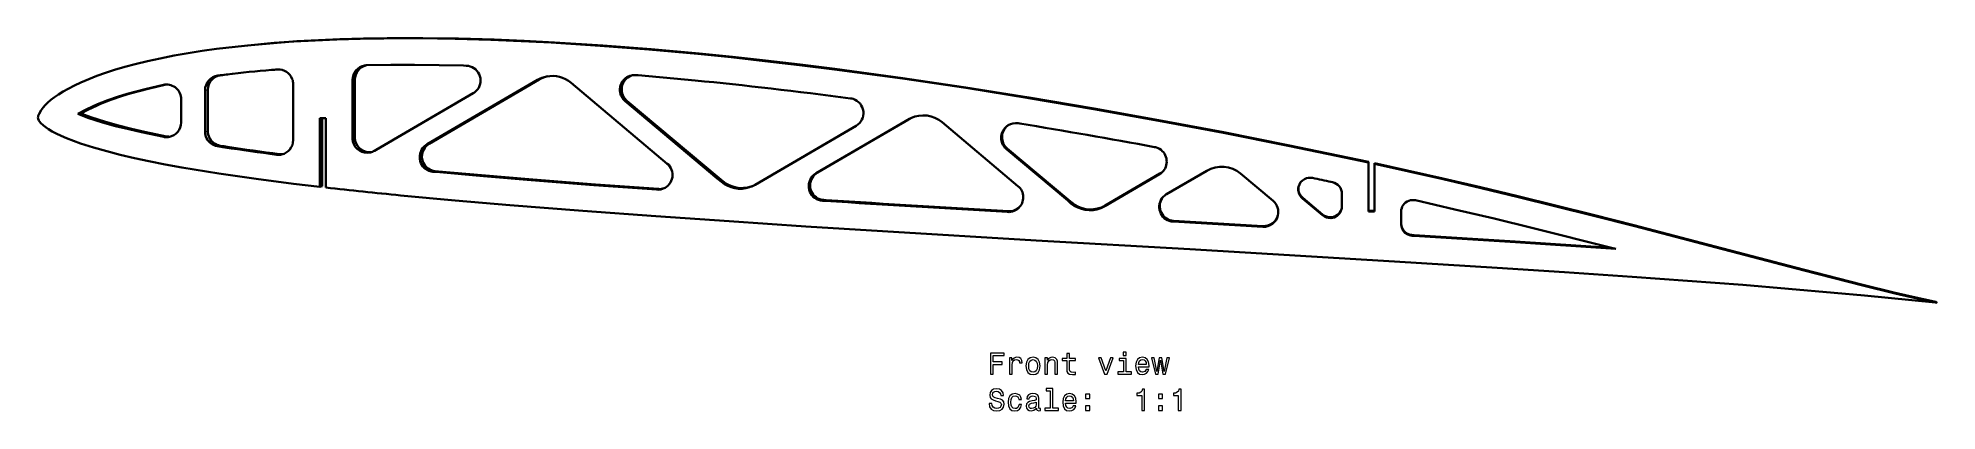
# Model space of a CAD drawing. Extents: x 436 to 753, y 380 to 442.
import ezdxf

# ---------------------------------------------------------------- set-up
doc = ezdxf.new("R2010")
doc.units = 0

msp = doc.modelspace()

# ---------------------------------------------------------------- linework, layer by layer
at = {"color": 7, "lineweight": 35, "ltscale": 0.011557}
msp.add_line((470.737061, 441.16748), (471.196869, 441.215332), dxfattribs=at)
at = {"color": 7, "lineweight": 13, "ltscale": 0.00486}
msp.add_line((490.72757, 437.870422), (490.920166, 437.896729), dxfattribs=at)
at = {"color": 7, "lineweight": 35, "ltscale": 0.002439}
msp.add_line((490.823944, 437.885498), (490.72757, 437.870422), dxfattribs=at)
at = {"color": 7, "lineweight": 35, "ltscale": 0.011223}
msp.add_line((507.674896, 437.828339), (507.226135, 437.840729), dxfattribs=at)
at = {"color": 7, "lineweight": 13, "ltscale": 0.010615}
msp.add_line((457.212677, 434.644012), (457.634064, 434.696045), dxfattribs=at)
at = {"color": 7, "lineweight": 13, "ltscale": 0.011691}
msp.add_line((464.140503, 433.746796), (464.603851, 433.809906), dxfattribs=at)
at = {"color": 7, "lineweight": 35, "ltscale": 0.172081}
msp.add_line((464.140503, 433.746796), (464.140503, 426.863556), dxfattribs=at)
at = {"color": 7, "lineweight": 35, "ltscale": 0.171613}
msp.add_line((464.603851, 433.809906), (464.603851, 426.945404), dxfattribs=at)
at = {"color": 7, "lineweight": 13, "ltscale": 0.011522}
msp.add_line((466.26825, 436.176453), (466.725647, 436.232971), dxfattribs=at)
at = {"color": 7, "lineweight": 35, "ltscale": 0.232467}
msp.add_line((478.833588, 425.453979), (478.833588, 434.752655), dxfattribs=at)
at = {"color": 7, "lineweight": 13, "ltscale": 0.010207}
msp.add_line((488.703217, 435.45697), (489.106934, 435.517944), dxfattribs=at)
at = {"color": 7, "lineweight": 35, "ltscale": 0.241241}
msp.add_line((488.703217, 425.807343), (488.703217, 435.45697), dxfattribs=at)
at = {"color": 7, "lineweight": 35, "ltscale": 0.240621}
msp.add_line((489.106934, 425.893097), (489.106934, 435.517944), dxfattribs=at)
at = {"color": 7, "lineweight": 35}
for p, q in [((501.131866, 424.763794), (519.509033, 435.465881)), ((501.511047, 424.852386), (519.839478, 435.528961)), ((541.161133, 421.530548), (525.126831, 434.984924)), ((534.148987, 431.940826), (549.487976, 419.069855))]:
    msp.add_line(p, q, dxfattribs=at)
at = {"color": 7, "lineweight": 13, "ltscale": 0.00841}
msp.add_line((519.509033, 435.465881), (519.839478, 435.528961), dxfattribs=at)
at = {"color": 7, "lineweight": 35, "ltscale": 0.010071}
msp.add_line((536.309204, 436.237213), (535.907654, 436.269501), dxfattribs=at)
at = {"color": 7, "lineweight": 35, "ltscale": 0.096359}
msp.add_line((460.173096, 428.392059), (460.173096, 432.246429), dxfattribs=at)
at = {"color": 7, "lineweight": 35, "ltscale": 0.467564}
msp.add_line((492.663055, 423.840851), (508.824768, 433.252838), dxfattribs=at)
at = {"color": 7, "lineweight": 13, "ltscale": 0.00769}
msp.add_line((534.148987, 431.940826), (534.447815, 432.013763), dxfattribs=at)
at = {"color": 7, "lineweight": 35, "ltscale": 0.499296}
msp.add_line((534.447815, 432.013763), (549.747131, 419.176117), dxfattribs=at)
at = {"color": 7, "lineweight": 35, "ltscale": 0.001825}
msp.add_line((436.304413, 429.226837), (436.313934, 429.299225), dxfattribs=at)
at = {"color": 7, "lineweight": 35, "ltscale": 0.012933}
msp.add_line((442.928223, 429.800385), (443.440704, 429.87088), dxfattribs=at)
at = {"color": 7, "lineweight": 35, "ltscale": 0.0125}
for p, q in [((483.768402, 429.109589), (483.268402, 429.109589)), ((484.268402, 429.109589), (483.768402, 429.109589))]:
    msp.add_line(p, q, dxfattribs=at)
at = {"color": 7, "lineweight": 35, "ltscale": 0.285786}
msp.add_line((483.268402, 417.678131), (483.268402, 429.109589), dxfattribs=at)
at = {"color": 7, "lineweight": 35, "ltscale": 0.283212}
msp.add_line((483.681, 417.781128), (483.681, 429.109589), dxfattribs=at)
at = {"color": 7, "lineweight": 35, "ltscale": 0.288647}
msp.add_line((484.268402, 417.56369), (484.268402, 429.109589), dxfattribs=at)
at = {"color": 7, "lineweight": 35, "ltscale": 0.487186}
msp.add_line((555.791504, 418.031616), (572.631531, 427.83844), dxfattribs=at)
at = {"color": 7, "lineweight": 35, "ltscale": 0.445058}
msp.add_line((565.952637, 419.938843), (581.336548, 428.897522), dxfattribs=at)
at = {"color": 7, "lineweight": 35, "ltscale": 0.443898}
msp.add_line((566.175171, 420.045319), (581.517944, 428.982422), dxfattribs=at)
at = {"color": 7, "lineweight": 13, "ltscale": 0.005007}
msp.add_line((581.336548, 428.897522), (581.517944, 428.982422), dxfattribs=at)
at = {"color": 7, "lineweight": 35, "ltscale": 0.412422}
msp.add_line((599.591675, 417.812531), (586.954346, 428.416534), dxfattribs=at)
at = {"color": 7, "lineweight": 35, "ltscale": 0.006353}
msp.add_line((599.884399, 428.210907), (599.633606, 428.25177), dxfattribs=at)
at = {"color": 7, "lineweight": 13, "ltscale": 0.012059}
msp.add_line((457.247894, 425.987061), (457.723236, 426.069153), dxfattribs=at)
at = {"color": 7, "lineweight": 13, "ltscale": 0.012039}
msp.add_line((457.570679, 425.94574), (458.045166, 426.027954), dxfattribs=at)
at = {"color": 7, "lineweight": 13, "ltscale": 0.011763}
msp.add_line((464.140503, 426.863556), (464.603851, 426.945404), dxfattribs=at)
at = {"color": 7, "lineweight": 13, "ltscale": 0.011602}
msp.add_line((466.195984, 424.432587), (466.651825, 424.519653), dxfattribs=at)
at = {"color": 7, "lineweight": 13, "ltscale": 0.011518}
msp.add_line((467.414459, 424.239471), (467.866882, 424.326599), dxfattribs=at)
at = {"color": 7, "lineweight": 13, "ltscale": 0.010318}
msp.add_line((488.703217, 425.807343), (489.106934, 425.893097), dxfattribs=at)
at = {"color": 7, "lineweight": 13, "ltscale": 0.010319}
msp.add_line((488.771851, 425.226746), (489.175293, 425.313965), dxfattribs=at)
at = {"color": 7, "lineweight": 13, "ltscale": 0.009788}
msp.add_line((500.385284, 424.095642), (500.766205, 424.186188), dxfattribs=at)
at = {"color": 7, "lineweight": 13, "ltscale": 0.009735}
msp.add_line((501.131866, 424.763794), (501.511047, 424.852386), dxfattribs=at)
at = {"color": 7, "lineweight": 13, "ltscale": 0.00439}
msp.add_line((597.672852, 423.948975), (597.818115, 424.047607), dxfattribs=at)
at = {"color": 7, "lineweight": 35, "ltscale": 0.332134}
msp.add_line((597.818115, 424.047607), (607.9953, 415.507935), dxfattribs=at)
at = {"color": 7, "lineweight": 13, "ltscale": 0.01097}
msp.add_line((476.067474, 423.023224), (476.496704, 423.11438), dxfattribs=at)
at = {"color": 7, "lineweight": 35, "ltscale": 0.00808}
msp.add_line((492.663055, 423.840851), (492.383606, 423.678497), dxfattribs=at)
at = {"color": 7, "lineweight": 35, "ltscale": 0.333008}
msp.add_line((597.672852, 423.948975), (607.876831, 415.386871), dxfattribs=at)
at = {"color": 7, "lineweight": 35, "ltscale": 0.002773}
msp.add_line((658.002319, 421.705658), (658.002319, 421.816589), dxfattribs=at)
at = {"color": 7, "lineweight": 35, "ltscale": 0.203954}
msp.add_line((658.002319, 421.705658), (658.002319, 413.547485), dxfattribs=at)
at = {"color": 7, "lineweight": 35, "ltscale": 0.002776}
msp.add_line((659.002319, 421.488495), (659.002319, 421.599518), dxfattribs=at)
at = {"color": 7, "lineweight": 35, "ltscale": 0.198525}
msp.add_line((659.002319, 421.488495), (659.002319, 413.547485), dxfattribs=at)
at = {"color": 7, "lineweight": 35, "ltscale": 0.010631}
msp.add_line((483.268402, 417.678131), (483.681, 417.781128), dxfattribs=at)
at = {"color": 7, "lineweight": 13, "ltscale": 0.009684}
msp.add_line((502.118988, 420.198395), (502.493164, 420.298615), dxfattribs=at)
at = {"color": 7, "lineweight": 35, "ltscale": 0.013766}
msp.add_line((502.118988, 420.198395), (502.667206, 420.146759), dxfattribs=at)
at = {"color": 7, "lineweight": 35, "ltscale": 0.013731}
msp.add_line((502.493164, 420.298615), (503.039978, 420.247009), dxfattribs=at)
at = {"color": 7, "lineweight": 13, "ltscale": 0.00965}
msp.add_line((502.667206, 420.146759), (503.039978, 420.247009), dxfattribs=at)
at = {"color": 7, "lineweight": 35, "ltscale": 0.022301}
msp.add_line((549.487976, 419.069855), (550.172119, 418.497437), dxfattribs=at)
at = {"color": 7, "lineweight": 35, "ltscale": 0.022242}
msp.add_line((549.747131, 419.176117), (550.429565, 418.605347), dxfattribs=at)
at = {"color": 7, "lineweight": 13, "ltscale": 0.006979}
msp.add_line((550.172119, 418.497437), (550.429565, 418.605347), dxfattribs=at)
at = {"color": 7, "lineweight": 13, "ltscale": 0.006748}
msp.add_line((554.867188, 417.613098), (555.11261, 417.725433), dxfattribs=at)
at = {"color": 7, "lineweight": 13, "ltscale": 0.006167}
msp.add_line((565.952637, 419.938843), (566.175171, 420.045319), dxfattribs=at)
at = {"color": 7, "lineweight": 35, "ltscale": 0.263798}
msp.add_line((623.164063, 419.766418), (614.045532, 414.456451), dxfattribs=at)
at = {"color": 7, "lineweight": 35, "ltscale": 0.263106}
msp.add_line((623.241821, 419.879028), (614.147827, 414.58197), dxfattribs=at)
at = {"color": 7, "lineweight": 13, "ltscale": 0.003421}
msp.add_line((623.164063, 419.766418), (623.241821, 419.879028), dxfattribs=at)
at = {"color": 7, "lineweight": 35, "ltscale": 0.194147}
msp.add_line((631.0672, 420.358337), (624.356201, 416.450439), dxfattribs=at)
at = {"color": 7, "lineweight": 35, "ltscale": 0.17651}
msp.add_line((642.093567, 415.33902), (636.684998, 419.87738), dxfattribs=at)
at = {"color": 7, "lineweight": 35, "ltscale": 0.006689}
msp.add_line((651.749512, 418.50766), (652.01123, 418.452057), dxfattribs=at)
at = {"color": 7, "lineweight": 13, "ltscale": 0.007488}
msp.add_line((539.40448, 417.20816), (539.682617, 417.319336), dxfattribs=at)
at = {"color": 7, "lineweight": 13, "ltscale": 0.006198}
msp.add_line((567.015137, 415.368744), (567.233032, 415.487), dxfattribs=at)
at = {"color": 7, "lineweight": 35, "ltscale": 0.0107}
msp.add_line((567.015137, 415.368744), (567.442261, 415.341125), dxfattribs=at)
at = {"color": 7, "lineweight": 35, "ltscale": 0.010673}
msp.add_line((567.233032, 415.487), (567.659058, 415.459412), dxfattribs=at)
at = {"color": 7, "lineweight": 13, "ltscale": 0.006174}
msp.add_line((567.442261, 415.341125), (567.659058, 415.459412), dxfattribs=at)
at = {"color": 7, "lineweight": 35, "ltscale": 0.017951}
msp.add_line((608.427368, 414.925903), (607.876831, 415.386871), dxfattribs=at)
at = {"color": 7, "lineweight": 35, "ltscale": 0.017903}
msp.add_line((608.544434, 415.048279), (607.9953, 415.507935), dxfattribs=at)
at = {"color": 7, "lineweight": 13, "ltscale": 0.004234}
msp.add_line((608.427368, 414.925903), (608.544434, 415.048279), dxfattribs=at)
at = {"color": 7, "lineweight": 13, "ltscale": 0.004048}
msp.add_line((614.045532, 414.456451), (614.147827, 414.58197), dxfattribs=at)
at = {"color": 7, "lineweight": 13, "ltscale": 0.003193}
msp.add_line((647.008789, 415.741089), (647.03418, 415.866241), dxfattribs=at)
at = {"color": 7, "lineweight": 35, "ltscale": 0.10887}
msp.add_line((647.008789, 415.741089), (650.344727, 412.941864), dxfattribs=at)
at = {"color": 7, "lineweight": 35, "ltscale": 0.108609}
msp.add_line((647.03418, 415.866241), (650.362183, 413.073761), dxfattribs=at)
at = {"color": 7, "lineweight": 35, "ltscale": 0.052419}
msp.add_line((653.567505, 414.431458), (653.567505, 416.528198), dxfattribs=at)
at = {"color": 7, "lineweight": 13, "ltscale": 0.004664}
msp.add_line((597.864807, 413.488159), (598.002502, 413.614014), dxfattribs=at)
at = {"color": 7, "lineweight": 13, "ltscale": 0.00409}
msp.add_line((613.385864, 414.134949), (613.48999, 414.261139), dxfattribs=at)
at = {"color": 7, "lineweight": 13, "ltscale": 0.003844}
msp.add_line((625.444763, 411.883484), (625.523071, 412.015808), dxfattribs=at)
at = {"color": 7, "lineweight": 35, "ltscale": 0.373882}
msp.add_line((640.374756, 411.014496), (625.444763, 411.883484), dxfattribs=at)
at = {"color": 7, "lineweight": 35, "ltscale": 0.372882}
msp.add_line((640.413208, 411.150421), (625.523071, 412.015808), dxfattribs=at)
at = {"color": 7, "lineweight": 13, "ltscale": 0.003326}
msp.add_line((650.344727, 412.941864), (650.362183, 413.073761), dxfattribs=at)
at = {"color": 7, "lineweight": 13, "ltscale": 0.003317}
msp.add_line((651.700195, 412.476776), (651.713867, 412.608734), dxfattribs=at)
at = {"color": 7, "lineweight": 13, "ltscale": 0.003197}
msp.add_line((653.471924, 413.821014), (653.481201, 413.948547), dxfattribs=at)
at = {"color": 7, "lineweight": 35, "ltscale": 0.025}
for p, q in [((658.002319, 413.677551), (659.002319, 413.677551)), ((658.002319, 413.547485), (659.002319, 413.547485))]:
    msp.add_line(p, q, dxfattribs=at)
at = {"color": 7, "lineweight": 35, "ltscale": 0.050879}
msp.add_line((663.437134, 411.49646), (663.437134, 413.531616), dxfattribs=at)
at = {"color": 7, "lineweight": 13, "ltscale": 0.003531}
msp.add_line((640.374756, 411.014496), (640.413208, 411.150421), dxfattribs=at)
at = {"color": 7, "lineweight": 13, "ltscale": 0.003517}
msp.add_line((663.786255, 410.373383), (663.775757, 410.513672), dxfattribs=at)
at = {"color": 7, "lineweight": 35, "ltscale": 0.008595}
msp.add_line((665.592407, 409.655579), (665.249268, 409.677124), dxfattribs=at)
at = {"color": 7, "lineweight": 13, "ltscale": 0.003569}
msp.add_line((665.264832, 409.535217), (665.249268, 409.677124), dxfattribs=at)
at = {"color": 7, "lineweight": 35, "ltscale": 0.008621}
msp.add_line((665.609009, 409.513641), (665.264832, 409.535217), dxfattribs=at)
at = {"color": 7, "lineweight": 13, "ltscale": 0.003573}
msp.add_line((665.609009, 409.513641), (665.592407, 409.655579), dxfattribs=at)
at = {"color": 7, "lineweight": 35, "ltscale": 0.01806}
msp.add_line((698.505371, 407.523895), (699.204651, 407.34256), dxfattribs=at)
at = {"color": 7, "lineweight": 35, "ltscale": 0.007112}
msp.add_line((752.231445, 398.605072), (752.510254, 398.548523), dxfattribs=at)
at = {"color": 7, "lineweight": 13, "ltscale": 0.007035}
msp.add_line((752.451599, 398.42981), (752.231445, 398.605072), dxfattribs=at)
at = {"color": 7, "lineweight": 35, "ltscale": 0.007128}
msp.add_line((752.451599, 398.42981), (752.731018, 398.373108), dxfattribs=at)
at = {"color": 7, "lineweight": 35, "ltscale": 0.006576}
msp.add_line((752.731018, 398.373199), (752.469666, 398.403107), dxfattribs=at)
at = {"color": 7, "lineweight": 35, "ltscale": 0.007049}
msp.add_line((752.731018, 398.373108), (752.510254, 398.548523), dxfattribs=at)
at = {"color": 7, "lineweight": 35}
for points in [[(436.313934, 429.299225), (436.357117, 429.486694), (436.496643, 429.844543), (436.857513, 430.456573), (437.16687, 430.86203), (437.5047, 431.245056), (437.968597, 431.703186), (438.461761, 432.129822), (439.074432, 432.597656), (439.710999, 433.031586), (440.5, 433.518036), (441.307007, 433.973816), (442.370239, 434.526306), (443.451355, 435.041931), (444.775269, 435.616516), (446.119537, 436.142334), (447.575592, 436.656311), (449.046326, 437.127869), (450.759216, 437.62912), (452.482788, 438.090546), (454.567261, 438.598999), (456.662476, 439.059875), (458.997284, 439.518799), (461.341888, 439.927887), (463.683624, 440.291656), (466.030792, 440.617126), (470.737061, 441.16748)], [(470.737061, 441.16748), (475.640198, 441.613464), (478.928314, 441.847778), (482.500519, 442.049927), (486.075134, 442.20282), (490.015869, 442.319153), (493.957642, 442.384796), (499.891632, 442.395325), (505.825378, 442.309723), (511.75705, 442.138672), (516.789368, 441.933502), (521.819458, 441.678406), (529.96405, 441.166382), (538.100708, 440.537201), (546.227783, 439.797119)], [(471.196869, 441.215332), (476.166504, 441.666443), (479.454651, 441.899597), (483.027435, 442.100586), (486.6026, 442.252289), (490.544617, 442.367371), (494.487671, 442.431702), (500.422577, 442.440247), (506.357208, 442.352692), (512.289734, 442.179749), (517.324829, 441.972961), (522.357666, 441.716217), (530.410522, 441.20813), (538.455566, 440.585327), (546.491211, 439.853912)], [(658.002319, 421.816589), (651.294678, 423.246307), (644.588257, 424.630432), (633.818237, 426.761993), (623.028259, 428.791748), (612.22052, 430.72464), (601.395813, 432.558502), (590.899902, 434.226379), (580.38562, 435.774384), (569.106812, 437.291656), (563.327026, 438.009949), (557.542297, 438.686951), (552.019043, 439.291992), (546.491211, 439.853912)], [(507.226135, 437.840729), (503.129456, 437.925049), (499.035339, 437.965881), (495.073486, 437.960632), (491.111908, 437.907898)], [(658.002319, 421.705658), (651.321289, 423.130554), (644.641418, 424.510315), (633.86084, 426.646057), (623.060242, 428.679932), (612.241882, 430.616974), (601.406616, 432.455078), (590.889404, 434.129059), (580.35376, 435.683105), (568.998047, 437.213593), (563.210083, 437.934235), (557.417175, 438.613556), (551.824829, 439.227386), (546.227783, 439.797119)], [(442.928223, 429.800385), (444.198242, 430.482605), (445.526947, 431.114105), (446.201324, 431.407104), (447.926453, 432.082397), (449.706085, 432.688263), (451.171173, 433.135376), (454.17215, 433.943878), (457.212677, 434.644012)], [(443.440704, 429.87088), (444.707581, 430.551361), (446.032837, 431.181213), (446.705505, 431.47348), (448.426239, 432.147125), (450.201324, 432.751526), (451.662659, 433.197571), (454.641815, 434.000732), (457.660126, 434.696747)], [(436.304413, 429.226837), (436.313385, 429.000702), (436.421631, 428.727875), (436.704834, 428.348114), (437.220428, 427.863831), (437.641205, 427.5448), (438.080139, 427.25354), (438.691223, 426.894043), (439.320343, 426.561615), (440.188751, 426.147186), (441.071777, 425.766235), (442.214203, 425.320221), (443.366791, 424.912201), (445.561188, 424.21875), (447.783508, 423.594025), (450.023376, 423.02179), (452.394989, 422.468323), (454.772858, 421.959747), (457.517151, 421.419678), (460.269348, 420.917755), (466.454285, 419.899811), (472.659698, 419.002441), (478.874878, 418.200409), (483.268402, 417.678131)], [(442.928223, 429.800385), (444.612396, 429.174408), (447.073486, 428.397461), (449.245117, 427.795013), (451.415283, 427.248047), (453.576294, 426.749023), (457.247894, 425.987061)], [(443.440704, 429.87088), (445.120605, 429.246796), (447.575348, 428.472198), (449.741272, 427.871613), (451.905762, 427.326294), (454.061157, 426.828796), (457.723236, 426.069153)], [(752.231445, 398.605103), (748.197632, 399.482941), (745.518066, 400.111694), (740.172668, 401.425293), (730.4021, 403.927002), (715.76593, 407.754639), (702.212769, 411.271973), (695.424072, 413.00116), (682.911987, 416.100067), (676.650269, 417.597321), (670.366272, 419.059723), (659.002319, 421.599518)], [(752.451599, 398.429871), (748.413513, 399.30899), (745.731079, 399.938599), (740.380127, 401.254028), (730.600159, 403.758972), (715.950073, 407.591797), (702.365173, 411.119049), (695.560669, 412.85321), (683.022461, 415.960449), (676.747681, 417.461823), (670.450562, 418.928284), (659.002319, 421.488495)], [(502.667206, 420.146759), (510.557037, 419.445038), (518.453674, 418.788177), (528.925903, 417.973022), (539.40448, 417.20816)], [(503.039978, 420.247009), (510.895996, 419.549011), (518.758728, 418.895569), (529.217468, 418.082336), (539.682617, 417.319336)], [(752.469666, 398.403076), (748.533447, 398.822754), (740.654175, 399.595001), (735.58606, 400.062164), (727.980408, 400.722382), (720.371338, 401.341888), (711.158691, 402.04718), (701.943054, 402.712646), (690.682861, 403.481415), (679.420227, 404.212158), (662.359253, 405.268555), (628.231079, 407.280121), (602.633789, 408.767395), (577.039185, 410.299316), (564.244019, 411.10022), (551.45105, 411.935394), (539.276917, 412.772522), (527.106384, 413.663513), (514.941162, 414.624908), (505.822388, 415.406464), (496.710022, 416.255432)], [(698.505371, 407.523895), (685.435059, 410.803955), (678.921631, 412.384735), (672.387329, 413.928284), (665.832214, 415.43222)], [(698.451782, 407.537598), (682.456299, 408.600922), (665.592407, 409.655579)], [(699.204651, 407.34256), (682.522095, 408.45459), (665.609009, 409.513641)]]:
    msp.add_lwpolyline(points, dxfattribs=at)
at = {"color": 7, "lineweight": 13}
for points in [[(594.99762, 386.516479), (595.466675, 386.516479), (595.466675, 388.125275), (596.93927, 388.125275), (596.93927, 388.543854), (595.466675, 388.543854), (595.466675, 389.592834), (597.277161, 389.592834), (597.277161, 390.016479), (594.99762, 390.016479)], [(598.190002, 386.516479), (598.633789, 386.516479), (598.633789, 388.064758), (598.679199, 388.437958), (598.815369, 388.705231), (599.037292, 388.866638), (599.334839, 388.922089), (599.556702, 388.88681), (599.723145, 388.785919), (599.824036, 388.614471), (599.859314, 388.382477), (600.308167, 388.382477), (600.24762, 388.790985), (600.081238, 389.083496), (599.803833, 389.26001), (599.425598, 389.320526), (599.168396, 389.280182), (598.946472, 389.179291), (598.749817, 389.007843), (598.593445, 388.775848), (598.593445, 389.224701), (598.190002, 389.224701)], [(600.928467, 387.868073), (601.009155, 387.252777), (601.24115, 386.798889), (601.609314, 386.516479), (602.103577, 386.420654), (602.592712, 386.516479), (602.960876, 386.793854), (603.192871, 387.247742), (603.278625, 387.868073), (603.192871, 388.483337), (602.960876, 388.942261), (602.592712, 389.219635), (602.103577, 389.320526), (601.609314, 389.219635), (601.24115, 388.937225), (601.009155, 388.483337)], [(604.095642, 386.516479), (604.539429, 386.516479), (604.539429, 388.079895), (604.584839, 388.437958), (604.731079, 388.700195), (604.958008, 388.861572), (605.26062, 388.922089), (605.502686, 388.871674), (605.653992, 388.735504), (605.729614, 388.508545), (605.754822, 388.205963), (605.754822, 386.516479), (606.198669, 386.516479), (606.198669, 388.296753), (606.178467, 388.654816), (606.087708, 388.952362), (605.790161, 389.224701), (605.326172, 389.320526), (605.06897, 389.285217), (604.852112, 389.189392), (604.665527, 389.028015), (604.519226, 388.811157), (604.519226, 389.224701), (604.095642, 389.224701)], [(607.726746, 388.755676), (607.726746, 387.399048), (607.757019, 386.960297), (607.898193, 386.657684), (608.180664, 386.481171), (608.659729, 386.420654), (609.184265, 386.445862), (609.184265, 386.829163), (608.800964, 386.798889), (608.452942, 386.839233), (608.266357, 386.965332), (608.185669, 387.177155), (608.170532, 387.474701), (608.170532, 388.755676), (609.184265, 388.755676), (609.184265, 389.133911), (608.170532, 389.133911), (608.170532, 389.92569), (607.726746, 389.92569), (607.726746, 389.133911), (606.960205, 389.133911), (606.960205, 388.755676)], [(614.015625, 386.516479), (614.48468, 386.516479), (615.473145, 389.224701), (615.014221, 389.224701), (614.252686, 387.040985), (613.476013, 389.224701), (613.012024, 389.224701)], [(617.61145, 390.137512), (617.142456, 390.137512), (617.142456, 389.633209), (617.61145, 389.633209)], [(619.664063, 387.741974), (621.43927, 387.741974), (621.444336, 387.948761), (621.363647, 388.528717), (621.141724, 388.962433), (620.788696, 389.224701), (620.319702, 389.320526), (619.860779, 389.219635), (619.507751, 388.937225), (619.280762, 388.478302), (619.200073, 387.873108), (619.275757, 387.252777), (619.502686, 386.798889), (619.850647, 386.516479), (620.304565, 386.420654), (620.697937, 386.486206), (621.020691, 386.657684), (621.257751, 386.930023), (621.393921, 387.293121), (620.955139, 387.293121), (620.86438, 387.0914), (620.733215, 386.940125), (620.360046, 386.819061), (620.072571, 386.874542), (619.855713, 387.051056), (619.714478, 387.338531), (619.664063, 387.726868)], [(622.952271, 386.516479), (623.355713, 388.816193), (623.759155, 386.516479), (624.1828, 386.516479), (624.848511, 389.224701), (624.4198, 389.224701), (623.971008, 386.924988), (623.572571, 389.224701), (623.133789, 389.224701), (622.735413, 386.924988), (622.28656, 389.224701), (621.862915, 389.224701), (622.528625, 386.516479)], [(601.382385, 387.873108), (601.427734, 388.326996), (601.56897, 388.654816), (601.795898, 388.856537), (602.103577, 388.927155), (602.406128, 388.856537), (602.633057, 388.659851), (602.774292, 388.326996), (602.824707, 387.873108), (602.774292, 387.414185), (602.633057, 387.081329), (602.406128, 386.879578), (602.103577, 386.814026), (601.795898, 386.879578), (601.56897, 387.081329), (601.427734, 387.414185)], [(617.596313, 386.889679), (617.596313, 389.133911), (616.456543, 389.133911), (616.456543, 388.755676), (617.152527, 388.755676), (617.152527, 386.889679), (616.244751, 386.889679), (616.244751, 386.516479), (618.514221, 386.516479), (618.514221, 386.889679)], [(619.664063, 388.115173), (619.719543, 388.463165), (619.855713, 388.720367), (620.0625, 388.876709), (620.334839, 388.93219), (620.602112, 388.876709), (620.808899, 388.720367), (620.934937, 388.463165), (620.980347, 388.115173)], [(595.23468, 381.624542), (594.775757, 381.624542), (594.876587, 381.089966), (595.128784, 380.696594), (595.51709, 380.459534), (596.041565, 380.37381), (596.561035, 380.454498), (596.949341, 380.676422), (597.196472, 381.024384), (597.287292, 381.483337), (597.211609, 381.896881), (596.999817, 382.164154), (596.65686, 382.340668), (596.197937, 382.471802), (595.804565, 382.567627), (595.547363, 382.678558), (595.401123, 382.839966), (595.355713, 383.092102), (595.401123, 383.319061), (595.532227, 383.49054), (595.733948, 383.606537), (596.011353, 383.646881), (596.293762, 383.596436), (596.515625, 383.460266), (596.661926, 383.233337), (596.732483, 382.92569), (597.191467, 382.92569), (597.191467, 382.93576), (597.110779, 383.409851), (596.873718, 383.762848), (596.500549, 383.984772), (595.996216, 384.060425), (595.542297, 383.984772), (595.18927, 383.772949), (594.962341, 383.445129), (594.881653, 383.021515), (594.947205, 382.64328), (595.138855, 382.386047), (595.441467, 382.2146), (595.85498, 382.083466), (596.263489, 381.967468), (596.571106, 381.856537), (596.757751, 381.695129), (596.823303, 381.432892), (596.762756, 381.165588), (596.606445, 380.963867), (596.369385, 380.837799), (596.061768, 380.797455), (595.718811, 380.852905), (595.456543, 381.014313), (595.290161, 381.27655)], [(599.748352, 382.280151), (600.187134, 382.280151), (600.096313, 382.683624), (599.879456, 383.001343), (599.541565, 383.198029), (599.102844, 383.273682), (598.618652, 383.172791), (598.250549, 382.890381), (598.018555, 382.431458), (597.937866, 381.816162), (598.013489, 381.205933), (598.240417, 380.752045), (598.598511, 380.469635), (599.087708, 380.37381), (599.521423, 380.449463), (599.859314, 380.661285), (600.091309, 380.994141), (600.192139, 381.437927), (599.768555, 381.437927), (599.692871, 381.155518), (599.551697, 380.943695), (599.349915, 380.812561), (599.102844, 380.772217), (598.795166, 380.837799), (598.573303, 381.03952), (598.437134, 381.36734), (598.391724, 381.831299), (598.437134, 382.285187), (598.578308, 382.613007), (598.805298, 382.814728), (599.102844, 382.885345), (599.365051, 382.839966), (599.561768, 382.723969), (599.692871, 382.532318)], [(602.668396, 380.822662), (602.668396, 380.807526), (602.693604, 380.636047), (602.769226, 380.515015), (603.086975, 380.419189), (603.334106, 380.459534), (603.334106, 380.80249), (603.22821, 380.787354), (603.086975, 380.852905), (603.061768, 381.054657), (603.061768, 382.456665), (603.001221, 382.814728), (602.824707, 383.066895), (602.51709, 383.218201), (602.083374, 383.273682), (601.659729, 383.213165), (601.347046, 383.041687), (601.150391, 382.774384), (601.084839, 382.421356), (601.084839, 382.391113), (601.483215, 382.391113), (601.518555, 382.602905), (601.629456, 382.754211), (601.811035, 382.845001), (602.068237, 382.88031), (602.315369, 382.855072), (602.491882, 382.779419), (602.597778, 382.648315), (602.633057, 382.466766), (602.612915, 382.254944), (602.532227, 382.149017), (602.330505, 382.098602), (601.952271, 382.058258), (601.518555, 381.967468), (601.210876, 381.806091), (601.029358, 381.553925), (600.973877, 381.180725), (601.024292, 380.84787), (601.180664, 380.600769), (601.4328, 380.444427), (601.780762, 380.388947), (602.249817, 380.494843)], [(604.97821, 383.717468), (604.97821, 380.842834), (604.065369, 380.842834), (604.065369, 380.469635), (606.329773, 380.469635), (606.329773, 380.842834), (605.421997, 380.842834), (605.421997, 384.090668), (604.282227, 384.090668), (604.282227, 383.717468)], [(607.519958, 381.695129), (609.295166, 381.695129), (609.300232, 381.901917), (609.219543, 382.481873), (608.99762, 382.915588), (608.644592, 383.177856), (608.175598, 383.273682), (607.716675, 383.172791), (607.363647, 382.890381), (607.136719, 382.431458), (607.055969, 381.826263), (607.131653, 381.205933), (607.358582, 380.752045), (607.706543, 380.469635), (608.160461, 380.37381), (608.553833, 380.439362), (608.876587, 380.61084), (609.113647, 380.883179), (609.249817, 381.246277), (608.811035, 381.246277), (608.720276, 381.044556), (608.589111, 380.89328), (608.215942, 380.772217), (607.928467, 380.827698), (607.711609, 381.004211), (607.570435, 381.291687), (607.519958, 381.680023)], [(607.519958, 382.068329), (607.575439, 382.416321), (607.711609, 382.673523), (607.918396, 382.829865), (608.190735, 382.885345), (608.458008, 382.829865), (608.664795, 382.673523), (608.790894, 382.416321), (608.836243, 382.068329)], [(610.863647, 382.426422), (611.55957, 382.426422), (611.55957, 383.177856), (610.863647, 383.177856)], [(620.228882, 380.469635), (620.687866, 380.469635), (620.687866, 383.994843), (620.34491, 383.994843), (620.25415, 383.687225), (620.072571, 383.480438), (619.795166, 383.359406), (619.411926, 383.319061), (619.411926, 382.960999), (620.228882, 382.960999)], [(623.007751, 382.426422), (623.703674, 382.426422), (623.703674, 383.177856), (623.007751, 383.177856)], [(626.300964, 380.469635), (626.759888, 380.469635), (626.759888, 383.994843), (626.416931, 383.994843), (626.326172, 383.687225), (626.144592, 383.480438), (625.867249, 383.359406), (625.483948, 383.319061), (625.483948, 382.960999), (626.300964, 382.960999)], [(602.617981, 381.417755), (602.557434, 381.155518), (602.396057, 380.953796), (602.153992, 380.822662), (601.856445, 380.777283), (601.664795, 380.80249), (601.528625, 380.883179), (601.442871, 381.024384), (601.417664, 381.221069), (601.437866, 381.397583), (601.518555, 381.523682), (601.841309, 381.664886), (602.249817, 381.725403), (602.617981, 381.846436)], [(610.863647, 380.469635), (611.55957, 380.469635), (611.55957, 381.221069), (610.863647, 381.221069)], [(623.007751, 380.469635), (623.703674, 380.469635), (623.703674, 381.221069), (623.007751, 381.221069)]]:
    msp.add_lwpolyline(points, close=True, dxfattribs=at)
at = {"color": 7, "lineweight": 35}
for centre, radius, start, end in [((490.255249, 253.135193), 184.608614, 94.676817, 96.990394), ((483.351624, 338.339783), 99.125131, 94.133968, 94.715271), ((476.382355, 434.76416), 2.449174, 20.378313, 94.132752), ((491.154114, 435.456909), 2.450945, 100.023052, 179.998707), ((491.551178, 435.517883), 2.444269, 102.451717, 179.998407), ((491.160919, 435.416748), 2.491648, 91.127018, 97.772286), ((507.602173, 435.379089), 2.450676, 322.492388, 88.299845), ((457.723572, 432.239746), 2.457959, 97.03701, 101.996287), ((457.72168, 432.246094), 2.451541, 0.007971, 97.011847), ((466.591705, 433.746704), 2.451232, 97.582981, 179.997696), ((467.048401, 433.809814), 2.444563, 97.586471, 179.997669), ((487.470734, 276.802002), 160.778606, 97.031908, 97.577892), ((487.760376, 278.218231), 159.408634, 97.143533, 97.582558), ((476.344421, 434.751617), 2.489182, 0.023731, 20.344714), ((507.567017, 435.409668), 2.496809, 300.248938, 322.427051), ((521.975403, 431.231415), 4.900345, 100.701775, 120.218324), ((522.299683, 431.306183), 4.887149, 102.65887, 120.224744), ((521.97583, 431.229553), 4.902226, 50.000902, 100.702779), ((535.716064, 433.826904), 2.450767, 101.999743, 209.09921), ((536.009338, 433.895966), 2.443893, 105.52546, 209.139194), ((535.714111, 433.822662), 2.454472, 85.477017, 101.933265), ((486.167847, -174.250061), 612.543044, 84.412587, 85.304644), ((535.752991, 433.850708), 2.494094, 209.164616, 229.974645), ((536.050781, 433.922394), 2.492455, 209.206212, 229.975096), ((571.387146, 429.918976), 2.489499, 72.682078, 82.475757), ((571.3974, 429.956116), 2.451528, 300.232211, 72.652804), ((457.721741, 428.392395), 2.451466, 279.861971, 359.992698), ((583.804688, 424.659332), 4.904476, 115.075328, 120.214635), ((583.980103, 424.755554), 4.891707, 116.251213, 120.221056), ((583.803284, 424.661163), 4.902253, 50.001086, 115.069918), ((599.241455, 425.832397), 2.450493, 121.601655, 214.553826), ((599.381104, 425.926788), 2.443364, 123.572698, 214.588715), ((599.23938, 425.840027), 2.443653, 80.715426, 121.652813), ((406.735107, -747.388611), 1191.361368, 79.572086, 80.669746), ((457.724548, 428.429535), 2.488536, 258.957419, 266.454883), ((457.722473, 428.393158), 2.452107, 266.451038, 279.842095), ((458.199341, 428.51001), 2.486845, 258.962453, 266.445321), ((458.19693, 428.471924), 2.448673, 266.446626, 274.1951), ((466.634369, 426.865967), 2.493906, 180.055033, 206.375863), ((466.591797, 426.848206), 2.447809, 206.446228, 260.694227), ((467.095428, 426.947754), 2.491606, 180.054186, 206.326358), ((467.048523, 426.927917), 2.440691, 206.397829, 260.64662), ((485.164429, 540.162476), 117.274059, 260.691823, 261.294566), ((484.136017, 530.635193), 107.546265, 260.643697, 261.299149), ((524.372131, 798.324829), 378.397016, 261.342726, 262.66585), ((524.653931, 797.511902), 377.481534, 261.347767, 262.670528), ((476.382111, 425.454346), 2.451598, 282.053984, 359.991107), ((491.195099, 425.807648), 2.491886, 180.006853, 193.480657), ((491.155029, 425.799164), 2.451171, 193.506394, 282.947851), ((491.597412, 425.893402), 2.490478, 180.00673, 193.453323), ((491.552063, 425.883667), 2.444335, 193.478567, 278.19436), ((502.353943, 422.637238), 2.450382, 143.468301, 264.496989), ((502.728394, 422.73053), 2.443529, 143.429874, 264.475918), ((502.389496, 422.607361), 2.496392, 120.250999, 143.4031), ((502.768463, 422.697052), 2.495345, 120.259482, 143.360753), ((599.274048, 425.856476), 2.490439, 214.585245, 229.989726), ((599.418152, 425.953766), 2.488711, 214.615571, 229.98989), ((621.919617, 421.84848), 2.488367, 72.316069, 79.581935), ((621.929077, 421.883942), 2.452394, 325.766795, 72.275655), ((476.382904, 425.453308), 2.450458, 262.604446, 282.040972), ((476.811096, 425.539642), 2.445553, 262.613558, 276.915455), ((491.153717, 425.799255), 2.45158, 282.977268, 300.110845), ((539.584167, 419.65332), 2.452321, 291.949125, 49.96795), ((633.533997, 416.122009), 4.902213, 50.001131, 120.21204), ((553.311646, 422.26001), 4.900356, 230.15753, 288.507905), ((553.55896, 422.358643), 4.886752, 230.179318, 288.537602), ((553.287109, 422.331543), 4.976011, 288.514482, 294.667287), ((553.53241, 422.436432), 4.968963, 288.542923, 293.127489), ((553.286987, 422.332764), 4.977161, 294.66254, 300.211256), ((567.177124, 417.814056), 2.451056, 139.295247, 266.21054), ((567.395203, 417.925537), 2.444271, 139.264852, 266.195548), ((567.20813, 417.784698), 2.493291, 120.234361, 139.248378), ((567.430115, 417.892731), 2.49169, 120.240781, 139.217082), ((598.015137, 415.935394), 2.451921, 312.884737, 49.974841), ((621.932251, 421.885193), 2.450808, 300.173055, 325.701119), ((622.01239, 421.992737), 2.445198, 300.183628, 324.105703), ((648.254028, 417.373352), 1.928865, 169.684083, 197.710074), ((648.23761, 417.251495), 1.93844, 117.360258, 167.867991), ((648.261841, 417.202332), 1.993272, 78.225808, 117.329536), ((433.475708, -614.778992), 1056.089397, 78.072067, 78.24285), ((651.600098, 416.528046), 1.967392, 0.00438, 77.938066), ((572.376099, 1196.038086), 783.444791, 263.542743, 264.457668), ((539.580505, 419.693115), 2.491206, 265.9482, 278.203328), ((539.858276, 419.802887), 2.48977, 265.953288, 278.183732), ((539.585266, 419.661957), 2.459673, 278.196709, 291.850244), ((539.863159, 419.769562), 2.456083, 278.182906, 288.373179), ((1023.349548, 7654.071777), 7253.07393, 266.396178, 266.636942), ((1021.710388, 7635.02002), 7233.825125, 266.401307, 266.642085), ((611.569702, 418.687225), 4.901176, 230.123393, 291.749799), ((611.677002, 418.800201), 4.887678, 230.140386, 291.772796), ((611.645142, 418.878784), 4.972532, 291.77768, 300.218633), ((625.586731, 414.330444), 2.451052, 145.689943, 266.679856), ((625.664429, 414.456085), 2.444376, 147.406506, 266.684904), ((625.58606, 414.331085), 2.450162, 125.806019, 145.693631), ((625.607849, 414.301086), 2.487247, 120.213761, 125.808874), ((640.517761, 413.461304), 2.451362, 346.529509, 49.996257), ((648.236328, 417.25119), 1.937276, 167.851284, 197.641909), ((648.301575, 417.276398), 2.007173, 197.762858, 229.901152), ((648.326416, 417.401001), 2.006396, 197.832868, 229.902969), ((665.384644, 413.531708), 1.947478, 110.399387, 180.002468), ((665.396362, 413.486206), 1.99431, 77.375108, 110.257462), ((598.011475, 415.973816), 2.48998, 266.622612, 277.518444), ((598.148865, 416.098145), 2.488441, 266.62768, 277.50182), ((598.019836, 415.930176), 2.445522, 277.45797, 312.887657), ((598.157593, 416.050171), 2.439659, 277.445819, 310.731069), ((611.541626, 418.7565), 4.975957, 291.754512, 300.212021), ((640.517944, 413.461578), 2.451274, 266.652071, 346.52269), ((640.555786, 413.590851), 2.444617, 266.657071, 344.945402), ((651.625732, 414.467133), 1.991799, 229.974194, 272.141767), ((651.642639, 414.598145), 1.990759, 229.970697, 272.051185), ((651.626099, 414.414032), 1.938696, 272.18938, 342.188002), ((651.642944, 414.537781), 1.930379, 272.105233, 342.226902), ((651.567749, 414.432037), 1.999738, 342.208769, 355.966847), ((651.578125, 414.557861), 1.998221, 342.245437, 354.160659), ((651.57782, 414.43158), 1.989717, 355.959189, 359.996633), ((665.377808, 411.496643), 1.940659, 180.006047, 183.746436), ((665.421265, 411.638214), 1.993179, 185.705867, 214.348757), ((665.433105, 411.501221), 1.996105, 183.773606, 214.405502), ((665.373901, 411.612732), 1.939599, 214.516752, 266.313478), ((665.389404, 411.478088), 1.946845, 214.571325, 266.332787)]:
    msp.add_arc(centre, radius, start, end, dxfattribs=at)
msp.add_ellipse((576.045227, 425.517944), major_axis=(72.674866, -10.045135), ratio=0.084878, start_param=1.6421683276, end_param=2.0116115542, dxfattribs=at)

doc.saveas('drawing.dxf')
